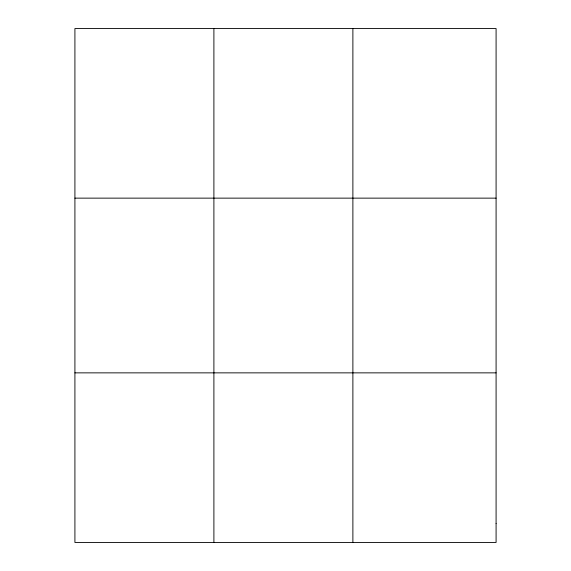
<?xml version="1.0" encoding="UTF-8"?>
<svg xmlns="http://www.w3.org/2000/svg" width="571" height="571" viewBox="0 0 571 571"><rect width="100%" height="100%" fill="white"/><g stroke="black" fill="none" stroke-linecap="round" stroke-linejoin="round"><path stroke-width="0.86" d="M352.885 542.45L352.885 28.55M74.915 198.137L496.085 198.137M74.915 372.863L496.085 372.863M213.897 28.55L213.897 542.45M496.085 523.607L496.085 542.45L74.915 542.45L74.915 28.55L496.085 28.55L496.085 523.607"/></g></svg>
